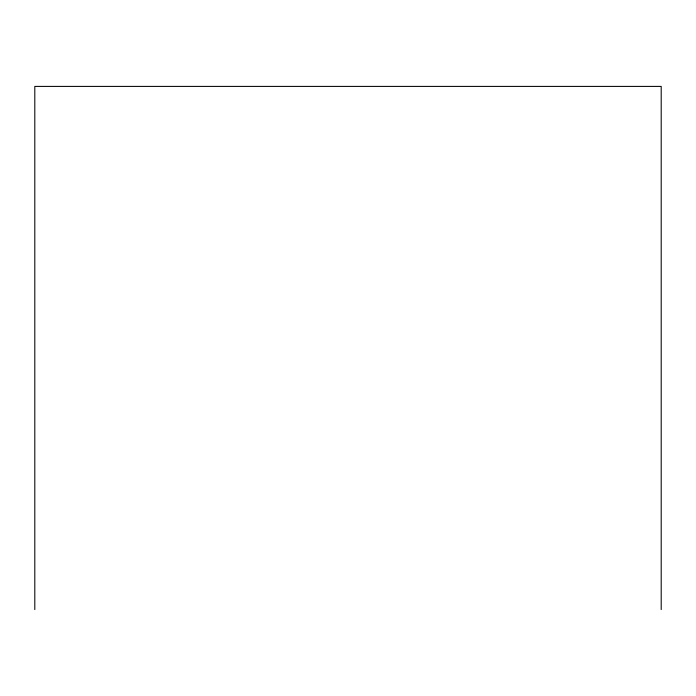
<?xml version="1.0" encoding="UTF-8"?>
<svg xmlns="http://www.w3.org/2000/svg" width="696" height="696" viewBox="0 0 696 696"><rect width="100%" height="100%" fill="white"/><g stroke="black" fill="none" stroke-linecap="round" stroke-linejoin="round"><path stroke-width="1.04" d="M661.2 609.592L661.2 86.408L34.8 86.408L34.8 609.592"/></g></svg>
